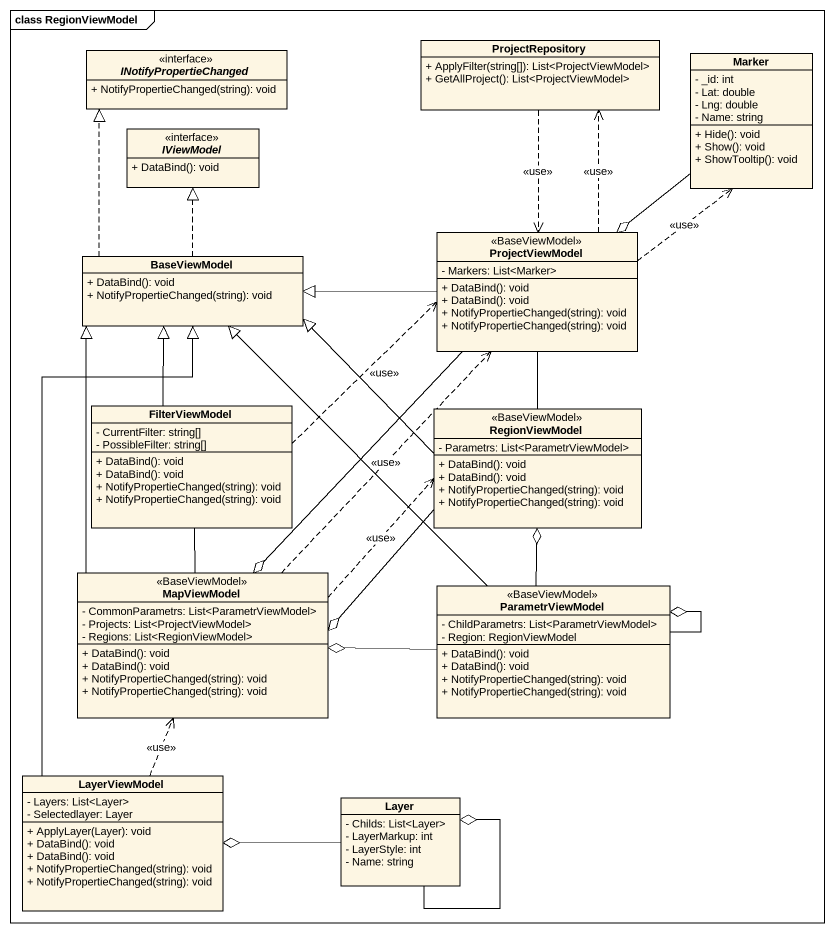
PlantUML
@startuml
mainframe class RegionViewModel
hide circle
hide empty members
skinparam classAttributeIconSize 0
interface INotifyPropertieChanged {
  + NotifyPropertieChanged(string): void
}
class ProjectRepository {
  + ApplyFilter(string[]): List<ProjectViewModel>
  + GetAllProject(): List<ProjectViewModel>
}
class Marker {
  - _id: int
  - Lat: double
  - Lng: double
  - Name: string
  + Hide(): void
  + Show(): void
  + ShowTooltip(): void
}
interface IViewModel {
  + DataBind(): void
}
class ProjectViewModel <<BaseViewModel>> {
  - Markers: List<Marker>
  + DataBind(): void
  + DataBind(): void
  + NotifyPropertieChanged(string): void
  + NotifyPropertieChanged(string): void
}
class BaseViewModel {
  + DataBind(): void
  + NotifyPropertieChanged(string): void
}
class FilterViewModel {
  - CurrentFilter: string[]
  - PossibleFilter: string[]
  + DataBind(): void
  + DataBind(): void
  + NotifyPropertieChanged(string): void
  + NotifyPropertieChanged(string): void
}
class RegionViewModel <<BaseViewModel>> {
  - Parametrs: List<ParametrViewModel>
  + DataBind(): void
  + DataBind(): void
  + NotifyPropertieChanged(string): void
  + NotifyPropertieChanged(string): void
}
class MapViewModel <<BaseViewModel>> {
  - CommonParametrs: List<ParametrViewModel>
  - Projects: List<ProjectViewModel>
  - Regions: List<RegionViewModel>
  + DataBind(): void
  + DataBind(): void
  + NotifyPropertieChanged(string): void
  + NotifyPropertieChanged(string): void
}
class ParametrViewModel <<BaseViewModel>> {
  - ChildParametrs: List<ParametrViewModel>
  - Region: RegionViewModel
  + DataBind(): void
  + DataBind(): void
  + NotifyPropertieChanged(string): void
  + NotifyPropertieChanged(string): void
}
class LayerViewModel {
  - Layers: List<Layer>
  - Selectedlayer: Layer
  + ApplyLayer(Layer): void
  + DataBind(): void
  + DataBind(): void
  + NotifyPropertieChanged(string): void
  + NotifyPropertieChanged(string): void
}
class Layer {
  - Childs: List<Layer>
  - LayerMarkup: int
  - LayerStyle: int
  - Name: string
}
ProjectRepository ..> ProjectViewModel : <<use>>
Marker --o ProjectViewModel
ProjectViewModel .up.> ProjectRepository : <<use>>
ProjectViewModel .up.> Marker : <<use>>
ProjectViewModel -left-|> BaseViewModel
ProjectViewModel --o MapViewModel
BaseViewModel .up.|> INotifyPropertieChanged
BaseViewModel .up.|> IViewModel
FilterViewModel .right.> ProjectViewModel : <<use>>
FilterViewModel -up-|> BaseViewModel
RegionViewModel -up- ProjectViewModel
RegionViewModel -left-|> BaseViewModel
RegionViewModel -left-o MapViewModel
MapViewModel .up.> ProjectViewModel : <<use>>
MapViewModel -up-|> BaseViewModel
MapViewModel -up- FilterViewModel
MapViewModel .right.> RegionViewModel : <<use>>
ParametrViewModel -up-|> BaseViewModel
ParametrViewModel -up-o RegionViewModel
ParametrViewModel -left-o MapViewModel
ParametrViewModel --o ParametrViewModel
LayerViewModel -up-|> BaseViewModel
LayerViewModel .up.> MapViewModel : <<use>>
Layer -left-o LayerViewModel
Layer --o Layer
@enduml
